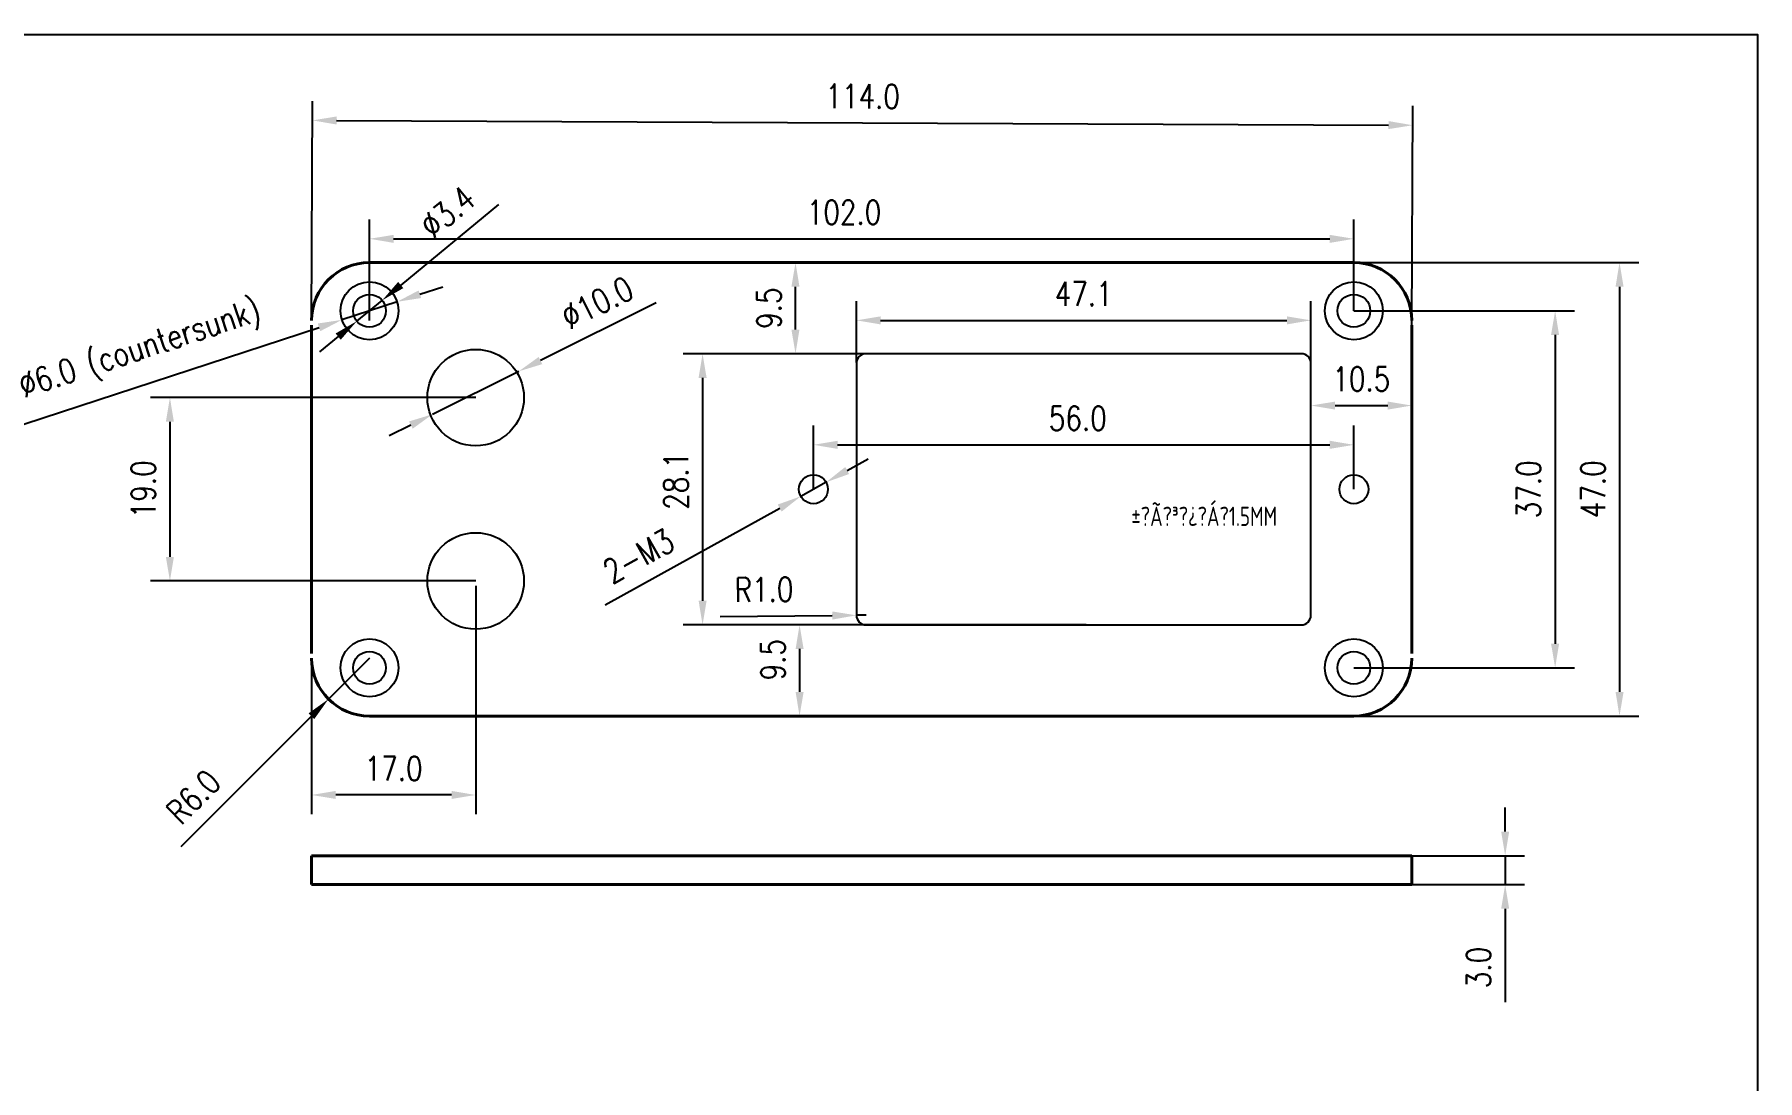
# Model space of a CAD drawing. Extents: x 2504 to 3118, y 66 to 340.
# Drawn here: x 2697.9 to 2876.5, y 231.4 to 339.8 of the extents above; entities that cross this region are included whole.
import ezdxf

# ---------------------------------------------------------------- set-up
doc = ezdxf.new("R2010")
doc.units = 0
doc.header["$MEASUREMENT"] = 0
doc.layers.get('0').update_dxf_attribs({"linetype": 'CONTINUOUS'})
doc.layers.get('DEFPOINTS').update_dxf_attribs({"linetype": 'CONTINUOUS'})
doc.layers.add('尺寸标注', color=7, linetype='CONTINUOUS')
doc.styles.add('PC_TEXTSTYLE', font='isocp.shx', dxfattribs={"width": 0.8, "bigfont": 'hzfs.shx'})
doc.styles.add('TH_GBDIM', font='romans.shx', dxfattribs={"width": 0.8, "bigfont": 'gbcbig.shx'})
doc.dimstyles.new('TH_GBDIM', dxfattribs={"dimtxt": 2.5, "dimasz": 2.5, "dimexe": 2, "dimexo": 0, "dimgap": 1.5, "dimtad": 1, "dimdec": 1, "dimzin": 0, "dimdsep": 46, "dimtxsty": 'TH_GBDIM', "dimcen": 2.5, "dimclrd": 5, "dimclre": 5, "dimclrt": 256, "dimadec": 0, "dimazin": 0, "dimtfac": 0.714286, "dimtdec": 1, "dimtmove": 0, "dimatfit": 3, "dimfxl": 1, "dimtzin": 0, "dimlwd": -1, "dimlwe": -1, "dimarcsym": 0})

# ---------------------------------------------------------------- blocks, each defined once
blk = doc.blocks.new('*D55')
at = {"layer": 'DEFPOINTS', "color": 0, "ltscale": 5, "transparency": 16777216}
for p in [(2834.63, 318.63), (2834.63, 311.17), (2732.63, 310.17)]:
    blk.add_point(p, dxfattribs=at)
at = {"layer": '尺寸标注', "color": 5, "ltscale": 5, "transparency": 16777216}
for p, q in [((2732.63, 310.17), (2732.63, 320.63)), ((2834.63, 311.17), (2834.63, 320.63)), ((2735.13, 318.63), (2832.13, 318.63))]:
    blk.add_line(p, q, dxfattribs=at)
for points in [[(2735.13, 319.04), (2735.13, 318.21), (2732.63, 318.63)], [(2832.13, 319.04), (2832.13, 318.21), (2834.63, 318.63)]]:
    blk.add_solid(points, dxfattribs=at)
at = {"layer": '尺寸标注', "lineweight": 40, "ltscale": 5, "transparency": 16777216, "insert": (2781.8, 321.38), "char_height": 2.5, "attachment_point": 5, "style": 'TH_GBDIM'}
blk.add_mtext('102.0', dxfattribs=at)
blk = doc.blocks.new('*D56')
at = {"layer": 'DEFPOINTS', "color": 0, "ltscale": 5, "transparency": 16777216}
for p in [(2830.18, 310.18), (2783.08, 305.8), (2830.18, 305.72)]:
    blk.add_point(p, dxfattribs=at)
at = {"layer": '尺寸标注', "color": 5, "ltscale": 5, "transparency": 16777216}
for p, q in [((2783.08, 305.8), (2783.08, 312.18)), ((2830.18, 305.72), (2830.18, 312.18)), ((2785.58, 310.18), (2827.68, 310.18))]:
    blk.add_line(p, q, dxfattribs=at)
for points in [[(2785.58, 310.59), (2785.58, 309.76), (2783.08, 310.18)], [(2827.68, 310.59), (2827.68, 309.76), (2830.18, 310.18)]]:
    blk.add_solid(points, dxfattribs=at)
at = {"layer": '尺寸标注', "lineweight": 40, "ltscale": 5, "transparency": 16777216, "insert": (2806.63, 312.93), "char_height": 2.5, "attachment_point": 5, "style": 'TH_GBDIM'}
blk.add_mtext('47.1', dxfattribs=at)
blk = doc.blocks.new('*D57')
at = {"layer": 'DEFPOINTS', "color": 0, "ltscale": 5, "transparency": 16777216}
for p in [(2834.63, 311.17), (2834.63, 274.17), (2855.48, 274.17)]:
    blk.add_point(p, dxfattribs=at)
at = {"layer": '尺寸标注', "color": 5, "ltscale": 5, "transparency": 16777216}
for p, q in [((2834.63, 311.17), (2857.48, 311.17)), ((2855.48, 308.67), (2855.48, 276.67)), ((2834.63, 274.17), (2857.48, 274.17))]:
    blk.add_line(p, q, dxfattribs=at)
for points in [[(2855.06, 308.67), (2855.89, 308.67), (2855.48, 311.17)], [(2855.06, 276.67), (2855.89, 276.67), (2855.48, 274.17)]]:
    blk.add_solid(points, dxfattribs=at)
at = {"layer": '尺寸标注', "lineweight": 40, "ltscale": 5, "transparency": 16777216, "insert": (2852.73, 292.67), "char_height": 2.5, "attachment_point": 5, "rotation": 90, "style": 'TH_GBDIM'}
blk.add_mtext('37.0', dxfattribs=at)
blk = doc.blocks.new('*D58')
at = {"layer": 'DEFPOINTS', "color": 0, "ltscale": 5, "transparency": 16777216}
for p in [(2827.08, 316.17), (2826.24, 269.17), (2862.15, 269.17)]:
    blk.add_point(p, dxfattribs=at)
at = {"layer": '尺寸标注', "color": 5, "ltscale": 5, "transparency": 16777216}
for p, q in [((2827.08, 316.17), (2864.15, 316.17)), ((2862.15, 313.67), (2862.15, 271.67)), ((2826.24, 269.17), (2864.15, 269.17))]:
    blk.add_line(p, q, dxfattribs=at)
for points in [[(2861.74, 313.67), (2862.57, 313.67), (2862.15, 316.17)], [(2861.74, 271.67), (2862.57, 271.67), (2862.15, 269.17)]]:
    blk.add_solid(points, dxfattribs=at)
at = {"layer": '尺寸标注', "lineweight": 40, "ltscale": 5, "transparency": 16777216, "insert": (2859.4, 292.67), "char_height": 2.5, "attachment_point": 5, "rotation": 90, "style": 'TH_GBDIM'}
blk.add_mtext('47.0', dxfattribs=at)
blk = doc.blocks.new('*D59')
at = {"layer": 'DEFPOINTS', "color": 0, "ltscale": 5, "transparency": 16777216}
for p in [(2732.63, 275.17), (2728.38, 270.93)]:
    blk.add_point(p, dxfattribs=at)
at = {"layer": '尺寸标注', "color": 5, "ltscale": 5, "transparency": 16777216}
for p, q in [((2732.63, 275.17), (2728.38, 270.93)), ((2713.11, 255.65), (2726.61, 269.16))]:
    blk.add_line(p, q, dxfattribs=at)
blk.add_solid([(2726.32, 269.45), (2726.91, 268.86), (2728.38, 270.93)], dxfattribs=at)
at = {"layer": '尺寸标注', "lineweight": 40, "ltscale": 5, "transparency": 16777216, "insert": (2714.38, 260.81), "char_height": 2.5, "attachment_point": 5, "rotation": 45, "style": 'TH_GBDIM'}
blk.add_mtext('R6.0', dxfattribs=at)
blk = doc.blocks.new('*D60')
at = {"layer": 'DEFPOINTS', "color": 0, "ltscale": 5, "transparency": 16777216}
for p in [(2733.94, 312.25), (2731.31, 310.09)]:
    blk.add_point(p, dxfattribs=at)
at = {"layer": '尺寸标注', "color": 5, "ltscale": 5, "transparency": 16777216}
for p, q in [((2745.98, 322.19), (2735.86, 313.84)), ((2731.31, 310.09), (2733.94, 312.25)), ((2729.39, 308.5), (2727.46, 306.9))]:
    blk.add_line(p, q, dxfattribs=at)
for points in [[(2735.6, 314.16), (2736.13, 313.52), (2733.94, 312.25)], [(2729.12, 308.82), (2729.65, 308.17), (2731.31, 310.09)]]:
    blk.add_solid(points, dxfattribs=at)
at = {"layer": '尺寸标注', "lineweight": 40, "ltscale": 5, "transparency": 16777216, "insert": (2740.73, 321.42), "char_height": 2.5, "attachment_point": 5, "rotation": 39.5266, "style": 'TH_GBDIM'}
blk.add_mtext('∅3.4', dxfattribs=at)
blk = doc.blocks.new('*D61')
at = {"layer": 'DEFPOINTS', "color": 0, "ltscale": 5, "transparency": 16777216}
for p in [(2735.48, 312.1), (2729.77, 310.23)]:
    blk.add_point(p, dxfattribs=at)
at = {"layer": '尺寸标注', "color": 5, "ltscale": 5, "transparency": 16777216}
for p, q in [((2737.85, 312.88), (2740.23, 313.66)), ((2735.48, 312.1), (2729.77, 310.23)), ((2694.93, 298.81), (2727.4, 309.45))]:
    blk.add_line(p, q, dxfattribs=at)
for points in [[(2737.72, 313.28), (2737.98, 312.49), (2735.48, 312.1)], [(2727.27, 309.85), (2727.53, 309.06), (2729.77, 310.23)]]:
    blk.add_solid(points, dxfattribs=at)
at = {"layer": '尺寸标注', "lineweight": 40, "ltscale": 5, "transparency": 16777216, "insert": (2708.92, 306.98), "char_height": 2.5, "attachment_point": 5, "rotation": 18.1554, "style": 'TH_GBDIM'}
blk.add_mtext('∅6.0 (countersunk)', dxfattribs=at)
blk = doc.blocks.new('*D62')
at = {"layer": 'DEFPOINTS', "color": 0, "ltscale": 5, "transparency": 16777216}
for p in [(2840.63, 254.7), (2840.63, 251.7), (2850.3, 251.7)]:
    blk.add_point(p, dxfattribs=at)
at = {"layer": '尺寸标注', "color": 5, "ltscale": 5, "transparency": 16777216}
for p, q in [((2850.3, 257.2), (2850.3, 259.7)), ((2840.63, 254.7), (2852.3, 254.7)), ((2850.3, 254.7), (2850.3, 251.7)), ((2840.63, 251.7), (2852.3, 251.7)), ((2850.3, 249.2), (2850.3, 239.51))]:
    blk.add_line(p, q, dxfattribs=at)
for points in [[(2849.89, 257.2), (2850.72, 257.2), (2850.3, 254.7)], [(2849.89, 249.2), (2850.72, 249.2), (2850.3, 251.7)]]:
    blk.add_solid(points, dxfattribs=at)
at = {"layer": '尺寸标注', "lineweight": 40, "ltscale": 5, "transparency": 16777216, "insert": (2847.55, 243.11), "char_height": 2.5, "attachment_point": 5, "rotation": 90, "style": 'TH_GBDIM'}
blk.add_mtext('3.0', dxfattribs=at)
blk = doc.blocks.new('*D84')
at = {"layer": 'DEFPOINTS', "color": 0, "ltscale": 5, "transparency": 16777216}
for p in [(2743.63, 302.17), (2711.95, 283.17), (2743.63, 283.17)]:
    blk.add_point(p, dxfattribs=at)
at = {"layer": '尺寸标注', "color": 5, "ltscale": 5, "transparency": 16777216}
for p, q in [((2743.63, 302.17), (2709.95, 302.17)), ((2711.95, 299.67), (2711.95, 285.67)), ((2743.63, 283.17), (2709.95, 283.17))]:
    blk.add_line(p, q, dxfattribs=at)
for points in [[(2711.53, 299.67), (2712.36, 299.67), (2711.95, 302.17)], [(2711.53, 285.67), (2712.36, 285.67), (2711.95, 283.17)]]:
    blk.add_solid(points, dxfattribs=at)
at = {"layer": '尺寸标注', "lineweight": 40, "ltscale": 5, "transparency": 16777216, "insert": (2709.2, 292.67), "char_height": 2.5, "attachment_point": 5, "rotation": 90, "style": 'TH_GBDIM'}
blk.add_mtext('19.0', dxfattribs=at)
blk = doc.blocks.new('*D85')
at = {"layer": 'DEFPOINTS', "color": 0, "ltscale": 5, "transparency": 16777216}
for p in [(2743.63, 282.67), (2726.63, 275.17), (2726.63, 260.99)]:
    blk.add_point(p, dxfattribs=at)
at = {"layer": '尺寸标注', "color": 5, "ltscale": 5, "transparency": 16777216}
for p, q in [((2743.63, 282.67), (2743.63, 258.99)), ((2726.63, 275.17), (2726.63, 258.99)), ((2741.13, 260.99), (2729.13, 260.99))]:
    blk.add_line(p, q, dxfattribs=at)
for points in [[(2729.13, 261.41), (2729.13, 260.58), (2726.63, 260.99)], [(2741.13, 261.41), (2741.13, 260.58), (2743.63, 260.99)]]:
    blk.add_solid(points, dxfattribs=at)
at = {"layer": '尺寸标注', "lineweight": 40, "ltscale": 5, "transparency": 16777216, "insert": (2735.13, 263.74), "char_height": 2.5, "attachment_point": 5, "style": 'TH_GBDIM'}
blk.add_mtext('17.0', dxfattribs=at)
blk = doc.blocks.new('*D86')
at = {"layer": 'DEFPOINTS', "color": 0, "ltscale": 5, "transparency": 16777216}
for p in [(2748.1, 304.9), (2739.15, 300.44)]:
    blk.add_point(p, dxfattribs=at)
at = {"layer": '尺寸标注', "color": 5, "ltscale": 5, "transparency": 16777216}
for p, q in [((2762.34, 311.98), (2750.34, 306.01)), ((2739.15, 300.44), (2748.1, 304.9)), ((2736.91, 299.33), (2734.67, 298.21))]:
    blk.add_line(p, q, dxfattribs=at)
for points in [[(2750.15, 306.38), (2750.53, 305.64), (2748.1, 304.9)], [(2736.72, 299.7), (2737.1, 298.95), (2739.15, 300.44)]]:
    blk.add_solid(points, dxfattribs=at)
at = {"layer": '尺寸标注', "lineweight": 40, "ltscale": 5, "transparency": 16777216, "insert": (2756.23, 312.01), "char_height": 2.5, "attachment_point": 5, "rotation": 26.4553, "style": 'TH_GBDIM'}
blk.add_mtext('∅10.0', dxfattribs=at)
blk = doc.blocks.new('*D251')
at = {"layer": 'DEFPOINTS', "color": 0, "ltscale": 5, "transparency": 16777216}
for p in [(2806.63, 306.72), (2767.14, 278.62), (2806.63, 278.62)]:
    blk.add_point(p, dxfattribs=at)
at = {"layer": '尺寸标注', "color": 5, "ltscale": 5, "transparency": 16777216}
for p, q in [((2806.63, 306.72), (2765.14, 306.72)), ((2767.14, 304.22), (2767.14, 281.12)), ((2806.63, 278.62), (2765.14, 278.62))]:
    blk.add_line(p, q, dxfattribs=at)
for points in [[(2766.73, 304.22), (2767.56, 304.22), (2767.14, 306.72)], [(2766.73, 281.12), (2767.56, 281.12), (2767.14, 278.62)]]:
    blk.add_solid(points, dxfattribs=at)
at = {"layer": '尺寸标注', "lineweight": 40, "ltscale": 5, "transparency": 16777216, "insert": (2764.39, 293.55), "char_height": 2.5, "attachment_point": 5, "rotation": 90, "style": 'TH_GBDIM'}
blk.add_mtext('28.1', dxfattribs=at)
blk = doc.blocks.new('*D256')
at = {"layer": 'DEFPOINTS', "color": 0, "ltscale": 5, "transparency": 16777216}
for p in [(2834.63, 297.28), (2778.63, 292.67), (2834.63, 292.67)]:
    blk.add_point(p, dxfattribs=at)
at = {"layer": '尺寸标注', "color": 5, "ltscale": 5, "transparency": 16777216}
for p, q in [((2778.63, 292.67), (2778.63, 299.28)), ((2834.63, 292.67), (2834.63, 299.28)), ((2781.13, 297.28), (2832.13, 297.28))]:
    blk.add_line(p, q, dxfattribs=at)
for points in [[(2781.13, 297.7), (2781.13, 296.86), (2778.63, 297.28)], [(2832.13, 297.7), (2832.13, 296.86), (2834.63, 297.28)]]:
    blk.add_solid(points, dxfattribs=at)
at = {"layer": '尺寸标注', "ltscale": 5, "transparency": 16777216, "insert": (2806.02, 300.03), "char_height": 2.5, "attachment_point": 5, "style": 'TH_GBDIM'}
blk.add_mtext('56.0', dxfattribs=at)
blk = doc.blocks.new('*D258')
at = {"layer": 'DEFPOINTS', "color": 0, "ltscale": 5, "transparency": 16777216}
for p in [(2783.08, 279.61), (2784.08, 279.62)]:
    blk.add_point(p, dxfattribs=at)
at = {"layer": '尺寸标注', "color": 5, "ltscale": 5, "transparency": 16777216}
for p, q in [((2768.98, 279.5), (2780.58, 279.59)), ((2784.08, 279.62), (2783.08, 279.61))]:
    blk.add_line(p, q, dxfattribs=at)
blk.add_solid([(2780.57, 280.01), (2780.58, 279.17), (2783.08, 279.61)], dxfattribs=at)
at = {"layer": '尺寸标注', "ltscale": 5, "transparency": 16777216, "insert": (2773.51, 282.28), "char_height": 2.5, "attachment_point": 5, "rotation": 0.4574, "style": 'TH_GBDIM'}
blk.add_mtext('R1.0', dxfattribs=at)
blk = doc.blocks.new('*D261')
at = {"layer": 'DEFPOINTS', "color": 0, "ltscale": 5, "transparency": 16777216}
for p in [(2840.72, 330.4), (2726.63, 310.17), (2840.63, 309.67)]:
    blk.add_point(p, dxfattribs=at)
at = {"layer": '尺寸标注', "color": 5, "ltscale": 5, "transparency": 16777216}
for p, q in [((2726.63, 310.17), (2726.72, 332.9)), ((2840.63, 309.67), (2840.72, 332.4)), ((2729.22, 330.89), (2838.22, 330.42))]:
    blk.add_line(p, q, dxfattribs=at)
for points in [[(2729.22, 331.31), (2729.21, 330.48), (2726.72, 330.9)], [(2838.22, 330.83), (2838.21, 330), (2840.72, 330.4)]]:
    blk.add_solid(points, dxfattribs=at)
at = {"layer": '尺寸标注', "ltscale": 5, "transparency": 16777216, "insert": (2783.73, 333.4), "char_height": 2.5, "attachment_point": 5, "rotation": 359.7487, "style": 'TH_GBDIM'}
blk.add_mtext('114.0', dxfattribs=at)
blk = doc.blocks.new('*D262')
at = {"layer": 'DEFPOINTS', "color": 0, "ltscale": 5, "transparency": 16777216}
for p in [(2840.63, 301.35), (2830.18, 292.67), (2840.63, 292.67)]:
    blk.add_point(p, dxfattribs=at)
at = {"layer": '尺寸标注', "color": 5, "ltscale": 5, "transparency": 16777216}
for p, q in [((2830.18, 292.67), (2830.18, 303.35)), ((2840.63, 292.67), (2840.63, 303.35)), ((2832.68, 301.35), (2838.13, 301.35))]:
    blk.add_line(p, q, dxfattribs=at)
for points in [[(2832.68, 301.76), (2832.68, 300.93), (2830.18, 301.35)], [(2838.13, 301.76), (2838.13, 300.93), (2840.63, 301.35)]]:
    blk.add_solid(points, dxfattribs=at)
at = {"layer": '尺寸标注', "ltscale": 5, "transparency": 16777216, "insert": (2835.4, 304.1), "char_height": 2.5, "attachment_point": 5, "style": 'TH_GBDIM'}
blk.add_mtext('10.5', dxfattribs=at)
blk = doc.blocks.new('*D263')
at = {"layer": 'DEFPOINTS', "color": 0, "ltscale": 5, "transparency": 16777216}
for p in [(2806.89, 278.62), (2777.19, 269.17), (2806.89, 269.17)]:
    blk.add_point(p, dxfattribs=at)
at = {"layer": '尺寸标注', "color": 5, "ltscale": 5, "transparency": 16777216}
for p, q in [((2806.89, 278.62), (2775.19, 278.62)), ((2777.19, 276.12), (2777.19, 271.67)), ((2806.89, 269.17), (2775.19, 269.17))]:
    blk.add_line(p, q, dxfattribs=at)
for points in [[(2776.78, 276.12), (2777.61, 276.12), (2777.19, 278.62)], [(2776.78, 271.67), (2777.61, 271.67), (2777.19, 269.17)]]:
    blk.add_solid(points, dxfattribs=at)
at = {"layer": '尺寸标注', "ltscale": 5, "transparency": 16777216, "insert": (2774.44, 275.01), "char_height": 2.5, "attachment_point": 5, "rotation": 90, "style": 'TH_GBDIM'}
blk.add_mtext('9.5', dxfattribs=at)
blk = doc.blocks.new('*D264')
at = {"layer": 'DEFPOINTS', "color": 0, "ltscale": 5, "transparency": 16777216}
for p in [(2776.77, 316.17), (2806.63, 316.17), (2806.63, 306.72)]:
    blk.add_point(p, dxfattribs=at)
at = {"layer": '尺寸标注', "color": 5, "ltscale": 5, "transparency": 16777216}
for p, q in [((2806.63, 316.17), (2774.77, 316.17)), ((2776.77, 309.22), (2776.77, 313.67)), ((2806.63, 306.72), (2774.77, 306.72))]:
    blk.add_line(p, q, dxfattribs=at)
for points in [[(2776.35, 313.67), (2777.18, 313.67), (2776.77, 316.17)], [(2776.35, 309.22), (2777.18, 309.22), (2776.77, 306.72)]]:
    blk.add_solid(points, dxfattribs=at)
at = {"layer": '尺寸标注', "ltscale": 5, "transparency": 16777216, "insert": (2774.02, 311.44), "char_height": 2.5, "attachment_point": 5, "rotation": 90, "style": 'TH_GBDIM'}
blk.add_mtext('9.5', dxfattribs=at)
blk = doc.blocks.new('*D266')
at = {"color": 5, "transparency": 16777216}
for p, q in [((2782.12, 294.61), (2784.31, 295.83)), ((2779.94, 293.4), (2777.31, 291.94)), ((2757.05, 280.68), (2775.13, 290.73))]:
    blk.add_line(p, q, dxfattribs=at)
for points in [[(2781.92, 294.98), (2782.32, 294.25), (2779.94, 293.4)], [(2774.93, 291.09), (2775.33, 290.36), (2777.31, 291.94)]]:
    blk.add_solid(points, dxfattribs=at)
at = {"layer": 'DEFPOINTS', "color": 0, "transparency": 16777216}
for p in [(2779.94, 293.4), (2777.31, 291.94)]:
    blk.add_point(p, dxfattribs=at)
at = {"lineweight": 40, "transparency": 16777216, "insert": (2760.52, 285.75), "char_height": 2.5, "attachment_point": 5, "rotation": 29.0686, "style": 'TH_GBDIM'}
blk.add_mtext('2-M3', dxfattribs=at)

msp = doc.modelspace()

# ---------------------------------------------------------------- linework, layer by layer
at = {"linetype": 'Continuous', "lineweight": 40}
for p, q in [((2834.63, 316.17), (2732.63, 316.17)), ((2834.63, 269.17), (2732.63, 269.17)), ((2840.63, 254.7), (2726.63, 254.7)), ((2726.63, 254.7), (2726.63, 251.7)), ((2840.63, 254.7), (2840.63, 251.7)), ((2840.63, 251.7), (2726.63, 251.7))]:
    msp.add_line(p, q, dxfattribs=at)
at = {"color": 7, "linetype": 'Continuous'}
for p, q in [((2783.08, 305.72), (2783.08, 279.62)), ((2829.18, 306.72), (2784.08, 306.72)), ((2830.18, 279.62), (2830.18, 305.72)), ((2784.08, 278.62), (2829.18, 278.62))]:
    msp.add_line(p, q, dxfattribs=at)
at = {"lineweight": 40}
for centre, start, end in [((2732.63, 310.17), 90, 180), ((2834.63, 310.17), 0, 90), ((2732.63, 275.17), 180, 270), ((2834.63, 275.17), 270, 360)]:
    msp.add_arc(centre, 6, start, end, dxfattribs=at)
at = {"color": 7, "linetype": 'Continuous'}
for centre, start, end in [((2784.08, 305.72), 90, 180), ((2829.18, 305.72), 0, 90), ((2784.08, 279.62), 180, 270), ((2829.18, 279.62), 270, 0)]:
    msp.add_arc(centre, 1, start, end, dxfattribs=at)
at = {"layer": '尺寸标注', "lineweight": 40, "ltscale": 5}
for p, q in [((2726.63, 309.67), (2726.63, 275.67)), ((2840.63, 309.67), (2840.63, 275.67))]:
    msp.add_line(p, q, dxfattribs=at)
at = {"layer": '尺寸标注', "ltscale": 5}
msp.add_lwpolyline([(2503.63, 339.81), (2876.45, 339.81), (2876.45, 143.34), (2503.63, 143.34)], close=True, dxfattribs=at)
for centre, radius in [((2732.63, 311.17), 3), ((2732.63, 311.17), 1.7), ((2834.63, 311.17), 3), ((2834.63, 311.17), 1.7), ((2743.63, 302.17), 5), ((2778.63, 292.67), 1.5), ((2834.63, 292.67), 1.5), ((2743.63, 283.17), 5), ((2732.63, 274.17), 3), ((2834.63, 274.17), 3), ((2732.63, 274.17), 1.7), ((2834.63, 274.17), 1.7)]:
    msp.add_circle(centre, radius, dxfattribs=at)

# ---------------------------------------------------------------- texts
at = {"linetype": 'ByBlock', "insert": (2811.56, 290.87), "char_height": 2, "width": 19.549, "attachment_point": 1, "style": 'PC_TEXTSTYLE'}
msp.add_mtext('±?Ã?³?¿?Á?1.5MM', dxfattribs=at)

# ---------------------------------------------------------------- dimensions: what is measured, and where the dimension line sits
at = {"lineweight": 40}
dim = msp.add_diameter_dim_2p(p1=(2779.94, 293.4), p2=(2777.31, 291.94), text='2-M3', dimstyle='TH_GBDIM', dxfattribs=at)
dim.commit()
dim.dimension.update_dxf_attribs({"geometry": '*D266', "text_midpoint": (2761.86, 283.35), "dimtype": 163})
at = {"layer": '尺寸标注', "ltscale": 5}
dim = msp.add_aligned_dim(p1=(2726.63, 310.17), p2=(2840.63, 309.67), distance=20.74, dimstyle='TH_GBDIM', override={"dimfxl": 0.18}, dxfattribs=at)
dim.commit()
dim.dimension.update_dxf_attribs({"geometry": '*D261', "text_midpoint": (2783.73, 333.4)})
at = {"layer": '尺寸标注', "lineweight": 40, "ltscale": 5}
dim = msp.add_diameter_dim_2p(p1=(2731.31, 310.09), p2=(2733.94, 312.25), dimstyle='TH_GBDIM', dxfattribs=at)
dim.commit()
dim.dimension.update_dxf_attribs({"geometry": '*D60', "text_midpoint": (2742.48, 319.3), "dimtype": 163})
for base, p1, p2, picture, middle in [((2834.63, 318.63), (2732.63, 310.17), (2834.63, 311.17), '*D55', (2781.8, 318.63)), ((2830.18, 310.18), (2783.08, 305.8), (2830.18, 305.72), '*D56', (2806.63, 310.18))]:
    dim = msp.add_linear_dim(base=base, p1=p1, p2=p2, dimstyle='TH_GBDIM', dxfattribs=at)
    dim.commit()
    dim.dimension.update_dxf_attribs({"geometry": picture, "text_midpoint": middle, "dimtype": 160})
at = {"layer": '尺寸标注', "ltscale": 5}
dim = msp.add_linear_dim(base=(2776.76799679, 316.16872336), p1=(2806.62523229, 306.71872336), p2=(2806.62523229, 316.16872336), angle=90, dimstyle='TH_GBDIM', override={"dimfxl": 0.18}, dxfattribs=at)
dim.commit()
dim.dimension.update_dxf_attribs({"geometry": '*D264', "text_midpoint": (2774.01799679, 311.44372336)})
at = {"layer": '尺寸标注', "lineweight": 40, "ltscale": 5}
for base, p1, p2, picture, middle in [((2862.15, 269.17), (2827.08, 316.17), (2826.24, 269.17), '*D58', (2859.4, 292.67)), ((2711.95, 283.17), (2743.63, 302.17), (2743.63, 283.17), '*D84', (2709.2, 292.67)), ((2850.3, 251.7), (2840.63, 254.7), (2840.63, 251.7), '*D62', (2847.55, 243.11))]:
    dim = msp.add_linear_dim(base=base, p1=p1, p2=p2, angle=90, dimstyle='TH_GBDIM', dxfattribs=at)
    dim.commit()
    dim.dimension.update_dxf_attribs({"geometry": picture, "text_midpoint": middle})
dim = msp.add_diameter_dim_2p(p1=(2739.15, 300.44), p2=(2748.1, 304.9), dimstyle='TH_GBDIM', dxfattribs=at)
dim.commit()
dim.dimension.update_dxf_attribs({"geometry": '*D86', "text_midpoint": (2756.23, 312.01)})
dim = msp.add_diameter_dim_2p(p1=(2735.48, 312.1), p2=(2729.77, 310.23), text='<> (countersunk)', dimstyle='TH_GBDIM', dxfattribs=at)
dim.commit()
dim.dimension.update_dxf_attribs({"geometry": '*D61', "text_midpoint": (2709.98, 303.74)})
for base, p1, p2, picture, middle in [((2855.48, 274.17), (2834.63, 311.17), (2834.63, 274.17), '*D57', (2855.48, 292.67)), ((2767.14, 278.62), (2806.63, 306.72), (2806.63, 278.62), '*D251', (2767.14, 293.55))]:
    dim = msp.add_linear_dim(base=base, p1=p1, p2=p2, angle=90, dimstyle='TH_GBDIM', dxfattribs=at)
    dim.commit()
    dim.dimension.update_dxf_attribs({"geometry": picture, "text_midpoint": middle, "dimtype": 160})
at = {"layer": '尺寸标注', "ltscale": 5}
dim = msp.add_linear_dim(base=(2840.62523229, 301.34777019), p1=(2830.17523229, 292.66872336), p2=(2840.62523229, 292.66872336), dimstyle='TH_GBDIM', override={"dimfxl": 0.18}, dxfattribs=at)
dim.commit()
dim.dimension.update_dxf_attribs({"geometry": '*D262', "text_midpoint": (2835.40023229, 304.09777019)})
dim = msp.add_linear_dim(base=(2834.63, 297.28), p1=(2778.63, 292.67), p2=(2834.63, 292.67), dimstyle='TH_GBDIM', override={"dimfxl": 0.18}, dxfattribs=at)
dim.commit()
dim.dimension.update_dxf_attribs({"geometry": '*D256', "text_midpoint": (2806.02, 297.28), "dimtype": 160})
dim = msp.add_radius_dim(center=(2784.08, 279.62), mpoint=(2783.08, 279.61), dimstyle='TH_GBDIM', override={"dimfxl": 0.18}, dxfattribs=at)
dim.commit()
dim.dimension.update_dxf_attribs({"geometry": '*D258', "text_midpoint": (2773.53, 279.53)})
at = {"layer": '尺寸标注', "lineweight": 40, "ltscale": 5}
dim = msp.add_linear_dim(base=(2726.63, 260.99), p1=(2743.63, 282.67), p2=(2726.63, 275.17), dimstyle='TH_GBDIM', dxfattribs=at)
dim.commit()
dim.dimension.update_dxf_attribs({"geometry": '*D85', "text_midpoint": (2735.13, 263.74)})
at = {"layer": '尺寸标注', "ltscale": 5}
dim = msp.add_linear_dim(base=(2777.19198554, 269.16872336), p1=(2806.89429155, 278.61872336), p2=(2806.89429155, 269.16872336), angle=90, dimstyle='TH_GBDIM', override={"dimfxl": 0.18}, dxfattribs=at)
dim.commit()
dim.dimension.update_dxf_attribs({"geometry": '*D263', "text_midpoint": (2777.19198554, 275.01182362), "dimtype": 160})
at = {"layer": '尺寸标注', "lineweight": 40, "ltscale": 5}
dim = msp.add_radius_dim(center=(2732.63, 275.17), mpoint=(2728.38, 270.93), dimstyle='TH_GBDIM', dxfattribs=at)
dim.commit()
dim.dimension.update_dxf_attribs({"geometry": '*D59', "text_midpoint": (2716.32, 258.87), "dimtype": 164})

doc.saveas('drawing.dxf')
